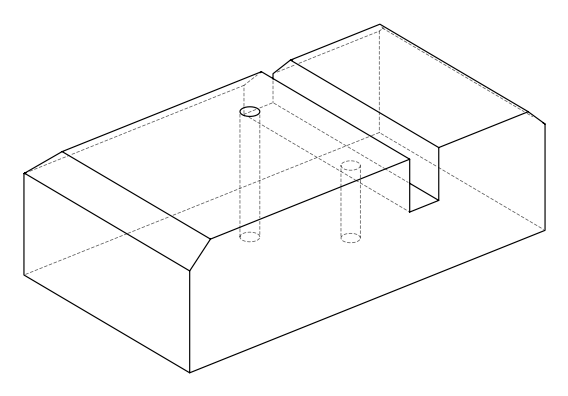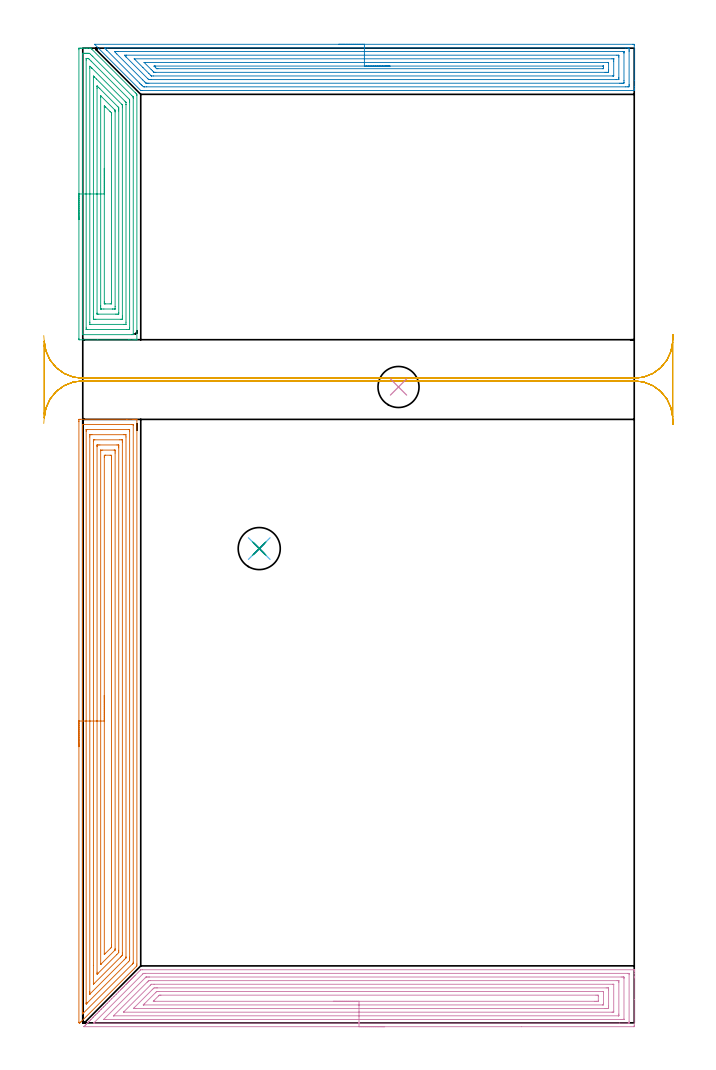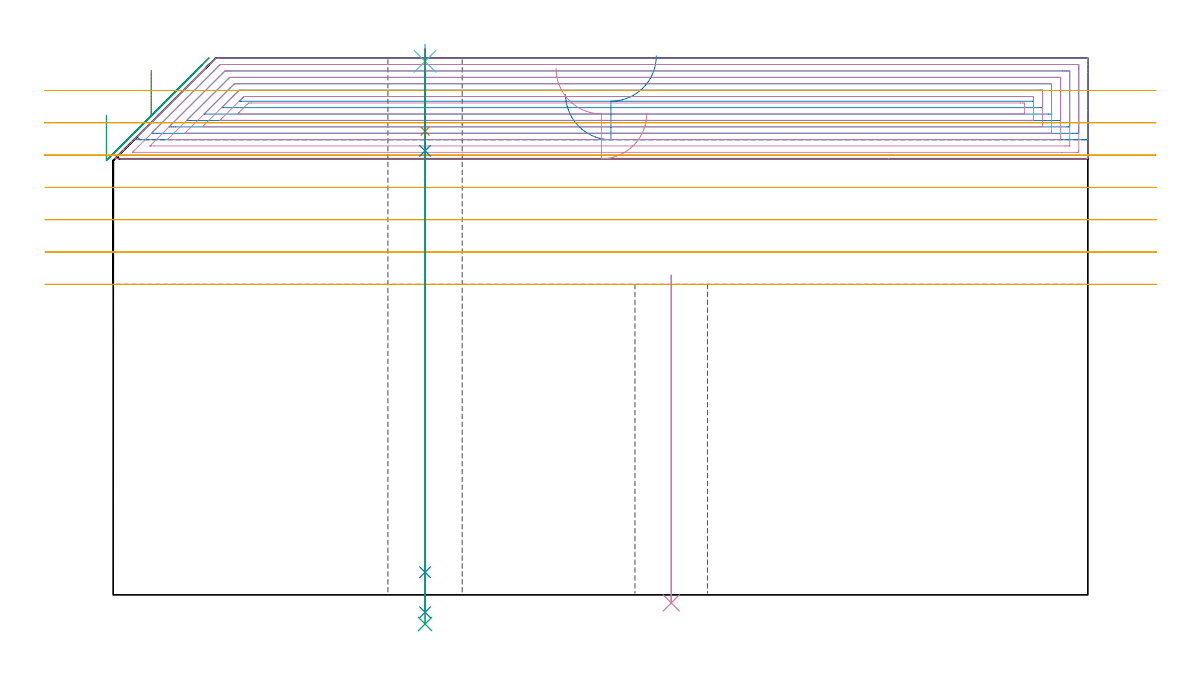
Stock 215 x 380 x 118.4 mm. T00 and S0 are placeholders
(PLAN: 10 operations, 6 tool changes, 56.5 min)
(1 AREA_MILL | FG_CHAMFER_SURFACE | UGT0205_001 | 14.82 min | 61998 mm3)
(2 AREA_MILL_1 | FG_CHAMFER_SURFACE_1 | UGT0205_001 | 11.54 min | 34618 mm3)
(3 AREA_MILL_2 | FG_CHAMFER_SURFACE_2 | UGT0205_001 | 7.27 min | 28628 mm3)
(4 AREA_MILL_3 | FG_CHAMFER_SURFACE_3 | UGT0205_001 | 13.45 min | 49402 mm3)
(5 MILL_RECTANGULAR_SLOT | SLOT_RECTANGULAR | UGT0201_018 | Follow Part, ap 7.5, ae 75% | 7.9 min | 328534 mm3)
(6 SPOT_DRILL | STEP1HOLE | NXT0321_9005460120000 | 0.03 min | 4 mm3)
(7 DRILL_BLIND_HOLE_INTO_CENTER | STEP1HOLE | UGT0301_352 | 0.07 min | 1269 mm3)
(8 GUN_DRILL_THROUGH_HOLE | STEP1HOLE | UGT0307_007 | 0.59 min | 8161 mm3)
(9 DRILL_TO_ENLARGE_THROUGH_HOLE | STEP1HOLE | UGT0301_288 | 0.51 min | 15543 mm3)
(10 INDEXABLE_INSERT_DRILL_THROUGH_HOLE_FROM_SOLID | STEP1HOLE_1 | NXT0302_003 | 0.3 min | 13707 mm3)
(TOOL UGT0205_001 | Chamfer Mill 20 x 3 x 45 deg. | D20 FL50 Z2)
(TOOL UGT0201_018 | End mill 30 mm | D30 FL50 Z4)
(TOOL NXT0321_9005460120000 | NC Spot Drill, 142deg, 12mm, Carbide, Uncoated | D12 PA142 FL30 Z2)
(TOOL UGT0301_352 | Twist Drill 10.75 mm | D10.75 PA118 FL84 Z2)
(TOOL UGT0307_007 | Gun Drill 10 mm | D10 PA130 FL24 Z1)
(TOOL UGT0301_288 | Twist Drill 16.4 mm | D16.4 PA118 FL125 Z2)
(TOOL NXT0302_003 | Index. Insert Drill 16mm [880-D1600L20-05] | D16 PA176 FL80 Z2)
(OP 1 AREA_MILL)
G17 G21 G94 G90
T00 M6
G54
G17 G0 G90 X-1.5 Y107.667 S1061 M3
G43 Z128.4 H0
Z105.8
G94 G1 Y107.705 Z104.928 F250.
Y107.819 Z104.063
Y108.008 Z103.212
Y108.27 Z102.38
Y108.604 Z101.574
Y109.007 Z100.8
Y109.476 Z100.064
Y110.007 Z99.372
Y110.596 Z98.729
Y111.239 Z98.14
Y111.931 Z97.608
Y112.667 Z97.14
Y113.441 Z96.737
Y114.247 Z96.403
Y115.079 Z96.141
Y115.931 Z95.952
Y116.796 Z95.838
Y117.667 Z95.8
Y234.385
X-1.499 Y234.68 Z95.801
X-1.494 Y235.272 Z95.804
X-1.492 Y235.293 Z95.806
X-0.903 Y235.3 Z96.395
X17.208 Z114.503
X19.611 Z116.906
X20.304 Z117.603
X20.636 Z117.935
X21.043 Y235.293 Z118.335
X21.097 Y235.29 Z118.388
X21.1 Y235.126 Z118.4
Y22.917
X21.097 Y22.205 Z118.389
X20.954 Y22.054 Z118.253
X-0.528 Y0.579 Z96.771
X-0.759 Y0.353 Z96.54
X-0.903 Y0.214 Z96.396
X-1.107 Y0.022 Z96.19
X-1.131 Y-0.001 Z96.165
X-1.175 Y-0.031 Z96.12
X-1.209 Y-0.033 Z96.088
X-1.493 Y0.039 Z95.807
X-1.495 Y0.059 Z95.804
X-1.498 Y0.132 Z95.802
X-1.5 Y0.284 Z95.8
Y117.667
X-0.086 Z97.214
Y232.968
X-0.079 Y233.286 Z97.221
X-0.06 Y233.29 Z97.24
X-0.011 Y233.293 Z97.289
X0.475 Y233.299 Z97.775
X19.205 Z116.505
X19.611 Y233.295 Z116.911
X19.668 Y233.292 Z116.968
X19.679 Y233.29 Z116.979
X19.682 Y233.218 Z116.982
X19.684 Y233.118 Z116.984
X19.685 Y232.968 Z116.985
X19.686 Y232.893 Z116.986
X19.685 Y23.66 Z116.985
X19.682 Y23.51 Z116.982
X19.676 Y23.238 Z116.976
X19.611 Y23.167 Z116.911
X19.488 Y23.04 Z116.788
X19.367 Y22.917 Z116.667
X0.292 Y3.849 Z97.592
X-0.011 Y3.549 Z97.289
X-0.056 Y3.507 Z97.244
X-0.074 Y3.492 Z97.226
X-0.079 Y3.627 Z97.221
X-0.084 Y3.927 Z97.216
X-0.085 Y4.078 Z97.215
X-0.086 Y117.667 Z97.214
X1.328 Z98.628
Y230.658
X1.329 Y231.106 Z98.629
X1.331 Y231.217 Z98.631
X1.334 Y231.271 Z98.634
X1.336 Y231.29 Z98.636
X1.385 Y231.293 Z98.685
X1.58 Y231.299 Z98.88
X18.021 Z115.321
X18.15 Y231.296 Z115.45
X18.253 Y231.29 Z115.553
X18.266 Y231.285 Z115.566
X18.268 Y231.278 Z115.568
X18.27 Y231.254 Z115.57
X18.271 Y231.106 Z115.571
Y230.66
Y25.597
X18.27 Y25.154 Z115.57
X18.265 Y24.704 Z115.565
X18.259 Y24.271 Z115.559
X17.819 Y23.819 Z115.119
X1.722 Y7.727 Z99.022
X1.567 Y7.575 Z98.867
X1.365 Y7.38 Z98.665
X1.339 Y7.356 Z98.639
X1.335 Y7.366 Z98.635
X1.332 Y7.424 Z98.632
X1.33 Y7.514 Z98.63
X1.328 Y8. Z98.628
Y117.667
X2.743 Z100.043
Y228.425
X2.748 Y229.236 Z100.048
X2.749 Y229.286 Z100.049
X2.793 Y229.29 Z100.093
X2.902 Y229.295 Z100.202
X3.12 Y229.298 Z100.42
X3.557 Y229.3 Z100.857
X16.043 Z113.343
X16.488 Y229.299 Z113.788
X16.701 Y229.296 Z114.001
X16.807 Y229.291 Z114.107
X16.85 Y229.287 Z114.15
X16.857 Y228.425 Z114.157
X16.856 Y25.676 Z114.156
X16.855 Y25.597 Z114.155
X16.85 Y25.394 Z114.15
X16.84 Y25.301 Z114.14
X16.776 Y25.234 Z114.076
X16.593 Y25.046 Z113.893
X16.254 Y24.704 Z113.554
X16.149 Y24.598 Z113.449
X2.847 Y11.301 Z100.147
X2.764 Y11.22 Z100.064
X2.754 Y11.212 Z100.054
X2.751 Y11.214 Z100.051
X2.748 Y11.218 Z100.048
X2.745 Y11.301 Z100.045
X2.743 Y11.661 Z100.043
Y12.117
Y117.667
X4.157 Z101.457
X4.158 Y226.638 Z101.458
X4.159 Y226.928 Z101.459
X4.164 Y227.222 Z101.464
X4.166 Y227.291 Z101.466
X4.201 Y227.293 Z101.501
X4.284 Y227.297 Z101.584
X4.449 Y227.299 Z101.749
X4.68 Y227.3 Z101.98
X14.491 Z111.791
X15.151 Y227.298 Z112.451
X15.386 Y227.296 Z112.686
X15.43 Y227.29 Z112.73
X15.436 Y227.278 Z112.736
X15.439 Y227.244 Z112.739
X15.442 Y226.638 Z112.742
X15.443 Y226.346 Z112.743
Y27.384
X15.442 Y27.093 Z112.742
X15.438 Y26.491 Z112.738
X15.436 Y26.35 Z112.736
X15.366 Y26.276 Z112.666
X15.151 Y26.053 Z112.451
X14.925 Y25.824 Z112.225
X14.698 Y25.597 Z111.998
X4.449 Y15.352 Z101.749
X4.209 Y15.115 Z101.509
X4.19 Y15.098 Z101.49
X4.169 Y15.082 Z101.469
X4.163 Y15.104 Z101.463
X4.16 Y15.13 Z101.46
X4.158 Y15.167 Z101.458
X4.157 Y22.411 Z101.457
Y117.667
X5.571 Z102.871
Y224.62
X5.572 Y224.851 Z102.872
X5.576 Y225.182 Z102.876
X5.578 Y225.263 Z102.878
X5.586 Y225.29 Z102.886
X5.635 Y225.293 Z102.935
X5.786 Y225.298 Z103.086
X6.232 Y225.3 Z103.532
X6.676 Z103.976
X13.367 Y225.299 Z110.667
X13.814 Y225.298 Z111.114
X13.986 Y225.29 Z111.286
X14.022 Y225.287 Z111.322
X14.024 Y225.225 Z111.324
X14.027 Y225.084 Z111.327
X14.028 Y224.851 Z111.328
X14.029 Y224.189 Z111.329
X14.028 Y28.278 Z111.328
X14.025 Y27.62 Z111.325
X14.022 Y27.384 Z111.322
X13.255 Y26.604 Z110.555
X5.991 Y19.343 Z103.291
X5.789 Y19.148 Z103.089
X5.66 Y19.023 Z102.96
X5.578 Y18.975 Z102.878
X5.575 Y19.108 Z102.875
X5.573 Y19.343 Z102.873
X5.571 Y19.769 Z102.871
Y117.667
X6.985 Z104.285
Y223.064
X6.986 Y223.202 Z104.286
X6.989 Y223.249 Z104.289
X6.992 Y223.28 Z104.292
X7.008 Y223.29 Z104.308
X7.124 Y223.293 Z104.424
X7.781 Y223.3 Z105.081
X12.24 Z109.54
X12.476 Y223.297 Z109.776
X12.554 Y223.292 Z109.854
X12.608 Y223.287 Z109.908
X12.611 Y223.203 Z109.911
X12.613 Y223.064 Z109.913
X12.614 Y222.925 Z109.914
X12.615 Y222.17 Z109.915
X12.614 Y29.032 Z109.914
X12.613 Y28.655 Z109.913
X12.61 Y28.467 Z109.91
X12.608 Y28.424 Z109.908
X12.574 Y28.384 Z109.874
X12.48 Y28.278 Z109.78
X7.121 Y22.921 Z104.421
X7.055 Y22.857 Z104.355
X7.031 Y22.836 Z104.331
X6.998 Y22.809 Z104.298
X6.992 Y22.84 Z104.292
X6.988 Y22.917 Z104.288
X6.986 Y22.989 Z104.286
X6.985 Y23.056 Z104.285
Y117.667
X8.399 Z105.699
X8.4 Y220.383 Z105.7
X8.402 Y220.89 Z105.702
X8.407 Y221.277 Z105.707
X8.886 Y221.299 Z106.186
X8.908 Y221.3 Z106.208
X10.692 Y221.299 Z107.992
X11.193 Y221.277 Z108.493
X11.198 Y220.77 Z108.498
X11.2 Y220.383 Z108.5
Y219.874
Y30.449
X11.199 Y30.065 Z108.499
X11.196 Y29.56 Z108.496
X11.193 Y29.464 Z108.493
X11.139 Y29.4 Z108.439
X10.922 Y29.171 Z108.222
X8.908 Y27.157 Z106.208
X8.574 Y26.826 Z105.874
X8.474 Y26.73 Z105.774
X8.409 Y26.67 Z105.709
X8.404 Y26.763 Z105.704
X8.401 Y26.834 Z105.701
X8.4 Y27. Z105.7
X8.399 Y117.667 Z105.699
Y118.539 Z105.738
Y119.404 Z105.851
Y120.255 Z106.04
Y121.087 Z106.303
Y121.893 Z106.636
Y122.667 Z107.039
Y123.403 Z107.508
Y124.095 Z108.039
Y124.738 Z108.628
Y125.328 Z109.272
Y125.859 Z109.964
Y126.327 Z110.699
Y126.73 Z111.473
Y127.064 Z112.279
Y127.326 Z113.111
Y127.515 Z113.963
Y127.629 Z114.828
Y127.667 Z115.699
G0 Z128.4
M5
M2
(OP 2 AREA_MILL_1)
G17 G21 G94 G90
T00 M6
G54
G17 G0 G90 X99.8 Y381.5 S1061 M3
G43 Z128.4 H0
Z110.4
G94 G1 X99.838 Z109.528 F250.
X99.952 Z108.664
X100.141 Z107.812
X100.403 Z106.98
X100.737 Z106.174
X101.14 Z105.4
X101.609 Z104.664
X102.14 Z103.972
X102.729 Z103.329
X103.372 Z102.74
X104.064 Z102.208
X104.8 Z101.74
X105.574 Z101.337
X106.38 Z101.003
X107.212 Z100.741
X108.064 Z100.552
X108.928 Z100.438
X109.8 Z100.4
X214.376
X214.714 Y381.497 Z100.402
X214.99 Y381.492 Z100.406
X215. Y381.212 Z100.685
Y367.343 Z114.552
Y364.944 Z116.951
Y364.238 Z117.661
Y363.941 Z117.958
X214.994 Y363.543 Z118.349
X214.99 Y363.503 Z118.388
X214.822 Y363.5 Z118.4
X23.101
X22.6 Y363.507 Z118.393
X22.581 Y363.519 Z118.381
X4.711 Y381.389 Z100.509
X4.611 Y381.491 Z100.405
X4.723 Y381.498 Z100.402
X4.778 Y381.5 Z100.4
X109.8
Y380.086 Z101.814
X211.664
X212.559 Y380.085 Z101.815
X212.588 Y380.083 Z101.817
X212.99 Y380.056 Z101.844
X212.998 Y379.648 Z102.252
X212.999 Y379.167 Z102.733
X213. Y378.757 Z103.143
X212.999 Y365.833 Z116.067
X212.998 Y365.426 Z116.474
X212.99 Y364.944 Z116.956
X212.616 Y364.916 Z116.984
X212.588 Y364.915 Z116.985
X211.724 Y364.914 Z116.986
X24.919
X24.024 Y364.915 Z116.985
X23.994 Y364.917 Z116.983
X23.617 Y364.944 Z116.956
X23.101 Y365.451 Z116.449
X22.717 Y365.833 Z116.067
X22.207 Y366.343 Z115.557
X9.383 Y379.167 Z102.733
X8.8 Y379.753 Z102.147
X8.506 Y380.056 Z101.844
X8.772 Y380.083 Z101.817
X8.8 Y380.084 Z101.816
X9.663 Y380.086 Z101.814
X109.8
Y378.672 Z103.228
X210.405 Y378.671 Z103.229
X210.8 Y378.669 Z103.231
X210.932 Y378.667 Z103.233
X210.976 Y378.665 Z103.235
X210.99 Y378.654 Z103.246
X210.993 Y378.608 Z103.292
X210.997 Y378.476 Z103.424
X210.999 Y378.278 Z103.622
X211. Y378.079 Z103.821
Y367.413 Z114.487
X210.998 Y366.722 Z115.178
X210.997 Y366.527 Z115.373
X210.988 Y366.335 Z115.565
X210.8 Y366.333 Z115.567
X210.301 Y366.33 Z115.57
X209.907 Y366.329 Z115.571
X209.409 Y366.328 Z115.572
X25.782 Y366.329 Z115.571
X25.283 Y366.33 Z115.57
X24.888 Y366.333 Z115.567
X24.757 Y366.335 Z115.565
X24.664 Y366.347 Z115.553
X24.588 Y366.42 Z115.48
X24.279 Y366.722 Z115.178
X23.994 Y367.005 Z114.895
X23.388 Y367.611 Z114.289
X13.269 Y377.73 Z104.17
X12.724 Y378.278 Z103.622
X12.375 Y378.632 Z103.268
X12.352 Y378.665 Z103.235
X12.375 Y378.666 Z103.234
X12.874 Y378.67 Z103.23
X13.269 Y378.671 Z103.229
X13.767 Y378.672 Z103.228
X109.8
Y377.257 Z104.643
X208.252
X208.911 Y377.252 Z104.648
X208.983 Y377.251 Z104.649
X208.99 Y377.157 Z104.743
X208.995 Y376.942 Z104.958
X209. Y376.513 Z105.387
Y368.513 Z113.387
X208.994 Y368.062 Z113.838
X208.99 Y367.843 Z114.057
X208.98 Y367.749 Z114.151
X208.876 Y367.747 Z114.153
X208.119 Y367.743 Z114.157
X207.986
X26.543
X25.782 Y367.746 Z114.154
X25.733 Y367.749 Z114.151
X25.709 Y367.751 Z114.149
X25.683 Y367.774 Z114.126
X25.575 Y367.877 Z114.023
X25.365 Y368.085 Z113.815
X16.95 Y376.5 Z105.4
X16.844 Y376.607 Z105.293
X16.226 Y377.25 Z104.65
X16.844 Y377.256 Z104.644
X16.977 Y377.257 Z104.643
X109.8
Y375.843 Z106.057
X206.331
X206.993 Y375.842 Z106.058
X206.994 Y375.841 Z106.059
X206.998 Y375.837 Z106.063
X206.999 Y375.611 Z106.289
X207. Y374.946 Z106.954
X206.999 Y369.389 Z112.511
X206.996 Y369.223 Z112.677
X206.994 Y369.182 Z112.718
X206.991 Y369.167 Z112.733
X206.952 Y369.164 Z112.736
X206.798 Y369.16 Z112.74
X206.564 Y369.157 Z112.743
X27.57
X26.905 Y369.161 Z112.739
X26.794 Y369.164 Z112.736
X26.737 Y369.172 Z112.728
X26.676 Y369.227 Z112.673
X26.511 Y369.389 Z112.511
X25.782 Y370.116 Z111.784
X23.479 Y372.419 Z109.481
X20.288 Y375.611 Z106.289
X20.16 Y375.744 Z106.156
X20.079 Y375.831 Z106.069
X20.076 Y375.838 Z106.062
X20.081 Y375.839 Z106.061
X20.108 Y375.842 Z106.058
X20.186 Y375.843 Z106.057
X109.8
Y374.429 Z107.471
X204.544
X204.84 Y374.428 Z107.472
X204.934 Y374.425 Z107.475
X204.98 Y374.422 Z107.478
X204.991 Y374.418 Z107.482
X204.993 Y374.406 Z107.494
X204.999 Y374.27 Z107.63
X205. Y371.602 Z110.298
X204.998 Y371.167 Z110.733
X204.993 Y370.72 Z111.18
X204.983 Y370.578 Z111.322
X204.843 Y370.576 Z111.324
X204.544 Y370.573 Z111.327
X204.248 Y370.571 Z111.329
X203.65
X28.464
X28.167 Y370.573 Z111.327
X27.87 Y370.576 Z111.324
X27.799 Y370.578 Z111.322
X27.708 Y370.652 Z111.248
X27.57 Y370.782 Z111.118
X27.182 Y371.167 Z110.733
X26.676 Y371.672 Z110.228
X23.994 Y374.355 Z107.545
X23.941 Y374.415 Z107.485
X23.938 Y374.422 Z107.478
X23.945 Y374.424 Z107.476
X23.994 Y374.426 Z107.474
X24.29 Y374.428 Z107.472
X109.8 Y374.429 Z107.471
Y373.015 Z108.885
X202.756
X202.827 Y373.014 Z108.886
X202.967 Y373.009 Z108.891
X202.992 Y373.006 Z108.894
X202.995 Y372.999 Z108.901
X202.998 Y372.979 Z108.921
X203. Y372.944 Z108.956
X202.999 Y372.702 Z109.198
X202.992 Y372.056 Z109.844
X202.99 Y372.001 Z109.899
X202.896 Y371.992 Z109.908
X202.825 Y371.987 Z109.913
X202.756 Y371.986 Z109.914
X29.287 Y371.985 Z109.915
X29.145 Y371.987 Z109.913
X28.863 Y371.992 Z109.908
X28.813 Y371.995 Z109.905
X28.802 Y372.001 Z109.899
X28.781 Y372.018 Z109.882
X28.742 Y372.056 Z109.844
X28.464 Y372.334 Z109.566
X27.856 Y372.944 Z108.956
X27.817 Y372.987 Z108.913
X27.805 Y373.001 Z108.899
X27.899 Y373.008 Z108.892
X28.181 Y373.013 Z108.887
X28.322 Y373.014 Z108.886
X109.8 Y373.015 Z108.885
X110.672 Z108.923
X111.537 Z109.037
X112.388 Z109.226
X113.22 Z109.488
X114.026 Z109.822
X114.8 Z110.225
X115.536 Z110.694
X116.228 Z111.225
X116.871 Z111.814
X117.46 Z112.457
X117.992 Z113.15
X118.46 Z113.885
X118.863 Z114.659
X119.197 Z115.465
X119.459 Z116.297
X119.648 Z117.149
X119.762 Z118.014
X119.8 Z118.885
G0 Z128.4
M5
M2
(OP 3 AREA_MILL_2)
G17 G21 G94 G90
T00 M6
G54
G17 G0 G90 X-1.5 Y313.15 S1061 M3
G43 Z128.4 H0
Z105.8
G94 G1 Y313.188 Z104.928 F250.
Y313.302 Z104.064
Y313.491 Z103.212
Y313.753 Z102.38
Y314.087 Z101.574
Y314.49 Z100.8
Y314.958 Z100.064
Y315.49 Z99.372
Y316.079 Z98.729
Y316.722 Z98.14
Y317.414 Z97.608
Y318.15 Z97.14
Y318.924 Z96.737
Y319.73 Z96.403
Y320.562 Z96.141
Y321.414 Z95.952
Y322.278 Z95.838
Y323.15 Z95.8
X-1.499 Y379.391 Z95.801
X-1.493 Y379.982 Z95.803
X-1.491 Y379.993 Z95.805
X-0.903 Y380. Z96.392
X-0.619 Z96.676
X-0.011 Z97.283
X0.556 Z97.853
X0.881 Z98.177
X1.448 Z98.744
X1.773 Z99.068
X2.623 Z99.922
X2.665 Z99.964
X3.09 Z100.389
X3.102 Y379.998 Z100.401
X3.111 Y379.989 Z100.411
X3.557 Y379.545 Z100.854
X20.503 Y362.599 Z117.8
X20.964 Y362.135 Z118.264
X21.098 Y361.995 Z118.387
X21.1 Y361.537 Z118.4
Y266.463
X21.097 Y266.309 Z118.388
X21.074 Y266.305 Z118.365
X21.045 Y266.302 Z118.337
X20.664 Y266.3 Z117.964
X20.261 Z117.56
X19.611 Z116.906
X18.394 Z115.691
X17.827 Z115.121
X5.814 Z103.111
X-1.187 Y266.301 Z96.111
X-1.492 Y266.31 Z95.806
X-1.499 Y266.614 Z95.799
Y266.638
X-1.5 Y323.15 Z95.8
X-0.086 Z97.214
Y377.68
X-0.085 Y377.756 Z97.215
X-0.081 Y377.906 Z97.219
X-0.078 Y377.991 Z97.222
X-0.059 Y377.993 Z97.241
X-0.011 Y377.996 Z97.289
X0.487 Y378. Z97.787
X0.881 Z98.181
X1.379 Z98.679
X1.773 Y377.998 Z99.073
X2.278 Y377.992 Z99.578
X2.665 Y377.976 Z99.965
X3.042 Y377.605 Z100.342
X3.557 Y377.093 Z100.857
X3.938 Y376.713 Z101.238
X19.114 Y361.537 Z116.414
X19.611 Y361.036 Z116.911
X19.657 Y360.985 Z116.957
X19.678 Y360.961 Z116.978
X19.681 Y360.869 Z116.981
X19.685 Y360.719 Z116.985
Y360.644
X19.686 Y360.569 Z116.986
X19.685 Y268.62 Z116.985
X19.684 Y268.544 Z116.984
X19.681 Y268.395 Z116.981
X19.678 Y268.309 Z116.978
X19.659 Y268.307 Z116.959
X19.611 Y268.304 Z116.911
X19.113 Y268.3 Z116.413
X0.383 Z97.683
X-0.011 Y268.304 Z97.289
X-0.066 Y268.307 Z97.234
X-0.077 Y268.309 Z97.223
X-0.08 Y268.369 Z97.22
X-0.084 Y268.469 Z97.216
X-0.086 Y268.77 Z97.214
Y323.15
X1.329 Z98.629
Y375.372
X1.331 Y375.82 Z98.631
X1.333 Y375.931 Z98.633
X1.335 Y375.978 Z98.635
X1.414 Y375.99 Z98.714
X1.596 Y375.998 Z98.896
X1.773 Y375.999 Z99.073
X1.953 Y375.998 Z99.253
X2.073 Y375.995 Z99.373
X2.167 Y375.99 Z99.467
X2.226 Y375.963 Z99.526
X2.377 Y375.82 Z99.677
X2.665 Y375.535 Z99.965
X3.274 Y374.927 Z100.574
X18.138 Y360.062 Z115.438
X18.214 Y359.982 Z115.514
X18.251 Y359.94 Z115.551
X18.265 Y359.921 Z115.565
X18.266 Y359.899 Z115.566
X18.269 Y359.751 Z115.569
X18.271 Y359.307 Z115.571
Y358.859
Y270.928
X18.269 Y270.48 Z115.569
X18.267 Y270.369 Z115.567
X18.265 Y270.322 Z115.565
X18.186 Y270.31 Z115.486
X18.004 Y270.302 Z115.304
X17.827 Y270.301 Z115.127
X17.115 Y270.3 Z114.415
X1.593 Y270.301 Z98.893
X1.474 Y270.304 Z98.774
X1.378 Y270.31 Z98.678
X1.335 Y270.315 Z98.635
X1.334 Y270.333 Z98.634
X1.331 Y270.48 Z98.631
X1.329 Y270.925 Z98.629
Y323.15
X2.743 Z100.043
Y372.249
X2.75 Y372.971 Z100.05
X3.501 Y372.249 Z100.801
X3.557 Y372.194 Z100.857
X16.468 Y359.283 Z113.768
X16.68 Y359.07 Z113.98
X16.784 Y358.961 Z114.084
X16.835 Y358.904 Z114.135
X16.85 Y358.88 Z114.15
X16.852 Y358.859 Z114.152
X16.857 Y358.044 Z114.157
Y357.966
Y273.158
X16.851 Y272.349 Z114.151
X16.842 Y272.31 Z114.142
X16.793 Y272.307 Z114.093
X16.686 Y272.303 Z113.986
X16.472 Y272.301 Z113.772
X16.043 Y272.3 Z113.343
X3.113 Y272.301 Z100.413
X2.908 Y272.303 Z100.208
X2.806 Y272.307 Z100.106
X2.759 Y272.31 Z100.059
X2.75 Y272.338 Z100.05
X2.743 Y273.08 Z100.043
Y273.158
Y323.15
X4.157 Z101.457
Y368.678
X4.159 Y368.969 Z101.459
X4.161 Y369.067 Z101.461
X4.164 Y369.126 Z101.464
X4.272 Y369.023 Z101.572
X4.449 Y368.851 Z101.749
X4.623 Y368.678 Z101.923
X5.341 Y367.961 Z102.641
X15.151 Y358.15 Z112.451
X15.334 Y357.966 Z112.634
X15.395 Y357.899 Z112.695
X15.436 Y357.851 Z112.736
X15.438 Y357.819 Z112.738
X15.441 Y357.676 Z112.741
X15.443 Y357.073 Z112.743
Y356.781
Y275.544
X15.442 Y274.944 Z112.742
X15.44 Y274.654 Z112.74
X15.436 Y274.361 Z112.736
X15.427 Y274.309 Z112.727
X15.392 Y274.307 Z112.692
X15.312 Y274.303 Z112.612
X15.151 Y274.301 Z112.451
X14.902 Y274.3 Z112.202
X5.091 Z102.391
X4.449 Y274.304 Z101.749
X4.192 Y274.308 Z101.492
X4.163 Y274.32 Z101.463
X4.161 Y274.338 Z101.461
X4.158 Y274.944 Z101.458
X4.157 Y275.235 Z101.457
Y323.15
X5.571 Z102.871
Y364.215
X5.573 Y364.875 Z102.873
X5.575 Y365.107 Z102.875
X5.578 Y365.228 Z102.878
X5.584 Y365.257 Z102.884
X5.607 Y365.236 Z102.907
X5.743 Y365.107 Z103.043
X6.232 Y364.62 Z103.532
X6.638 Y364.215 Z103.938
X13.778 Y357.073 Z111.078
X13.915 Y356.931 Z111.215
X14.02 Y356.82 Z111.32
X14.022 Y356.742 Z111.322
X14.027 Y356.413 Z111.327
X14.028 Y356.18 Z111.328
X14.029 Y355.518 Z111.329
X14.028 Y276.96 Z111.328
X14.027 Y276.729 Z111.327
X14.024 Y276.398 Z111.324
X14.022 Y276.324 Z111.322
X13.938 Y276.31 Z111.238
X13.793 Y276.304 Z111.093
X13.368 Y276.301 Z110.668
X12.904 Y276.3 Z110.204
X6.232 Z103.532
X5.767 Y276.302 Z103.067
X5.613 Y276.308 Z102.913
X5.581 Y276.31 Z102.881
X5.578 Y276.365 Z102.878
X5.574 Y276.496 Z102.874
X5.572 Y276.729 Z102.872
X5.571 Y323.15 Z102.871
X6.985 Z104.285
X6.986 Y360.922 Z104.286
X6.987 Y361.201 Z104.287
X6.99 Y361.386 Z104.29
X6.991 Y361.406 Z104.291
X6.992 Z104.292
X7.006 Y361.395 Z104.306
X7.034 Y361.369 Z104.334
X12.476 Y355.926 Z109.776
X12.554 Y355.844 Z109.854
X12.591 Y355.801 Z109.891
X12.608 Y355.78 Z109.908
X12.609 Y355.705 Z109.909
X12.613 Y355.427 Z109.913
X12.614 Y355.288 Z109.914
X12.615 Y355.149 Z109.915
Y279.268
X12.613 Y278.514 Z109.913
X12.611 Y278.378 Z109.911
X12.608 Y278.331 Z109.908
X12.604 Y278.31 Z109.904
X12.582 Y278.308 Z109.882
X12.476 Y278.305 Z109.776
X11.798 Y278.3 Z109.098
X11.584 Z108.884
X8.23 Z105.53
X7.338 Z104.638
X7.124 Y278.303 Z104.424
X7.053 Y278.306 Z104.353
X7.002 Y278.31 Z104.302
X6.992 Y278.376 Z104.292
X6.989 Y278.514 Z104.289
X6.987 Y278.652 Z104.287
X6.985 Y279.407 Z104.285
Y279.546
Y323.15
X8.4 Z105.7
Y357.073
X8.402 Y357.417 Z105.702
X8.403 Y357.474 Z105.703
X8.406 Y357.521 Z105.706
X8.477 Y357.464 Z105.777
X8.88 Y357.073 Z106.18
X8.908 Y357.045 Z106.208
X10.666 Y355.288 Z107.966
X10.692 Y355.262 Z107.992
X11.122 Y354.823 Z108.422
X11.174 Y354.767 Z108.474
X11.194 Y354.739 Z108.494
X11.195 Y354.7 Z108.495
X11.198 Y354.565 Z108.498
X11.2 Y354.395 Z108.5
Y353.886
Y281.193
X11.199 Y280.685 Z108.499
X11.197 Y280.514 Z108.497
X11.193 Y280.379 Z108.493
X11.187 Y280.31 Z108.487
X11.137 Y280.308 Z108.437
X10.692 Y280.3 Z107.992
X8.908 Z106.208
X8.463 Y280.308 Z105.763
X8.412 Y280.31 Z105.712
X8.406 Y280.343 Z105.706
X8.402 Y280.399 Z105.702
X8.401 Y280.453 Z105.701
X8.4 Y280.809 Z105.7
Y281.193
Y323.15
Y324.022 Z105.738
Y324.886 Z105.851
Y325.738 Z106.04
Y326.57 Z106.303
Y327.376 Z106.636
Y328.15 Z107.039
Y328.886 Z107.508
Y329.578 Z108.039
Y330.221 Z108.628
Y330.81 Z109.272
Y331.342 Z109.964
Y331.81 Z110.7
Y332.213 Z111.473
Y332.547 Z112.279
Y332.809 Z113.111
Y332.998 Z113.963
Y333.112 Z114.828
Y333.15 Z115.7
G0 Z128.4
M5
M2
(OP 4 AREA_MILL_3)
G17 G21 G94 G90
T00 M6
G54
G17 G0 G90 X117.7 Y-1.5 S1061 M3
G43 Z128.4 H0
Z106.2
G94 G1 X117.662 Z105.328 F250.
X117.548 Z104.464
X117.359 Z103.612
X117.097 Z102.78
X116.763 Z101.974
X116.36 Z101.2
X115.892 Z100.464
X115.36 Z99.772
X114.771 Z99.129
X114.128 Z98.54
X113.436 Z98.008
X112.7 Z97.54
X111.926 Z97.137
X111.12 Z96.803
X110.288 Z96.541
X109.437 Z96.352
X108.572 Z96.238
X107.7 Z96.2
X0.54 Y-1.499 Z96.201
X0.417 Y-1.494 Z96.204
X0.453 Y-1.452 Z96.246
X0.564 Y-1.336 Z96.363
X1.01 Y-0.888 Z96.808
X1.387 Y-0.513 Z97.187
X1.523 Y-0.377 Z97.323
X2.066 Y0.169 Z97.863
X2.35 Y0.45 Z98.15
X2.363 Y0.463 Z98.163
X2.951 Y1.053 Z98.748
X3.242 Y1.342 Z99.042
X3.835 Y1.937 Z99.633
X4.125 Y2.225 Z99.925
X4.135 Y2.235 Z99.935
X4.719 Y2.821 Z100.517
X5.066 Y3.166 Z100.866
X5.604 Y3.705 Z101.402
X6.195 Y4.295 Z101.994
X6.367 Y4.469 Z102.166
X6.488 Y4.59 Z102.286
X7.079 Y5.179 Z102.879
X7.26 Y5.361 Z103.059
X7.372 Y5.474 Z103.171
X7.963 Y6.063 Z103.763
X8.153 Y6.254 Z103.952
X8.257 Y6.358 Z104.055
X8.847 Y6.947 Z104.647
X9.492 Y7.592 Z105.291
X10.385 Y8.485 Z106.184
X11.278 Y9.378 Z107.077
X12.17 Y10.271 Z107.97
X13.063 Y11.164 Z108.863
X13.956 Y12.056 Z109.756
X14.741 Y12.842 Z110.54
X14.849 Y12.951 Z110.647
X15.182 Y13.283 Z110.982
X15.401 Y13.502 Z111.201
X15.625 Y13.726 Z111.424
X15.742 Y13.843 Z111.54
X16.102 Y14.202 Z111.902
X16.269 Y14.369 Z112.069
X16.802 Y14.905 Z112.6
X16.97 Y15.072 Z112.769
X17.081 Y15.182 Z112.88
X17.245 Y15.347 Z113.042
X17.408 Y15.509 Z113.207
X17.527 Y15.628 Z113.326
X17.687 Y15.789 Z113.484
X17.846 Y15.947 Z113.645
X17.974 Y16.075 Z113.773
X18.129 Y16.231 Z113.926
X18.284 Y16.385 Z114.083
X18.42 Y16.521 Z114.219
X18.571 Y16.673 Z114.369
X18.722 Y16.823 Z114.521
X18.866 Y16.968 Z114.665
X19.013 Y17.116 Z114.811
X19.16 Y17.261 Z114.958
X19.313 Y17.414 Z115.112
X19.456 Y17.558 Z115.253
X19.597 Y17.699 Z115.396
X19.759 Y17.86 Z115.558
X19.898 Y18. Z115.696
X20.035 Y18.136 Z115.834
X20.206 Y18.307 Z116.005
X20.34 Y18.442 Z116.138
X20.473 Y18.574 Z116.272
X22.558 Y20.659 Z118.355
X22.604 Y20.696 Z118.39
X23.33 Y20.7 Z118.4
X214.836
X214.991 Y20.697 Z118.388
X214.993 Y20.683 Z118.374
X215. Y20.34 Z118.04
Y19.975 Z117.675
Y19.326 Z117.021
Y18.117 Z115.814
Y17.558 Z115.252
Y9.147 Z106.844
Y-1.01 Z96.687
X214.998 Y-1.292 Z96.405
X214.99 Y-1.492 Z96.206
X214.789 Y-1.499 Z96.199
X171.047 Y-1.5 Z96.2
X107.7
Y-0.086 Z97.614
X4.582 Y-0.085 Z97.615
X4.54
X4.284 Y-0.077 Z97.623
X4.315 Y-0.041 Z97.659
X4.403 Y0.051 Z97.751
X4.495 Y0.145 Z97.845
X4.582 Y0.232 Z97.932
X23.33 Y18.981 Z116.681
X23.506 Y19.153 Z116.853
X23.612 Y19.253 Z116.953
X23.642 Y19.279 Z116.979
X23.691 Y19.281 Z116.981
X23.797 Y19.284 Z116.984
X24.223 Y19.286 Z116.986
X212.604 Y19.285 Z116.985
X212.646 Y19.284 Z116.984
X212.99 Y19.271 Z116.971
X212.994 Y19.167 Z116.867
X212.999 Y18.935 Z116.635
Y0.367 Z98.067
X212.992 Y-0.026 Z97.674
X212.99 Y-0.074 Z97.626
X212.974 Y-0.079 Z97.621
X212.923 Y-0.082 Z97.618
X212.817 Y-0.085 Z97.615
X212.604 Y-0.086 Z97.614
X209.326
X107.7
Y1.328 Z99.028
X9.046 Y1.329 Z99.029
X8.469
X8.173 Y1.332 Z99.032
X8.153 Y1.335 Z99.035
X8.148 Y1.338 Z99.038
Y1.343 Z99.043
X8.153 Y1.353 Z99.053
X24.358 Y17.558 Z115.258
X24.614 Y17.806 Z115.506
X24.654 Y17.843 Z115.543
X24.697 Y17.865 Z115.565
X24.803 Y17.867 Z115.567
X25.116 Y17.87 Z115.57
X25.692 Y17.871 Z115.571
X26.009
X209.926
X210.503 Y17.87 Z115.57
X210.818 Y17.867 Z115.567
X210.923 Y17.864 Z115.564
X210.99 Y17.852 Z115.552
X210.994 Y17.737 Z115.437
X210.998 Y17.558 Z115.258
X211. Y17.378 Z115.078
Y1.463 Z99.163
X210.997 Y1.403 Z99.103
X210.992 Y1.355 Z99.055
X210.987 Y1.335 Z99.035
X210.976 Y1.334 Z99.034
X210.818 Y1.331 Z99.031
X210.242 Y1.329 Z99.029
X209.926 Y1.328 Z99.028
X107.7
Y2.743 Z100.443
X12.399
X12.114 Y2.744 Z100.444
X12.017 Y2.746 Z100.446
X12.006 Y2.748 Z100.448
X12.005 Y2.75 Z100.45
X12.021 Y2.77 Z100.47
X12.052 Y2.802 Z100.502
X12.129 Y2.88 Z100.58
X25.116 Y15.867 Z113.567
X25.524 Y16.27 Z113.97
X25.691 Y16.43 Z114.13
X25.718 Y16.45 Z114.15
X25.756 Y16.453 Z114.153
X25.84 Y16.456 Z114.156
X26.009 Y16.457 Z114.157
X26.227
X208.358
X208.89 Y16.456 Z114.156
X208.944 Y16.454 Z114.154
X208.98 Y16.451 Z114.151
X208.99 Y16.445 Z114.145
X208.993 Y16.423 Z114.123
X208.998 Y16.223 Z113.923
X209. Y15.822 Z113.522
Y3.411 Z101.111
X208.997 Y2.985 Z100.685
X208.992 Y2.773 Z100.473
X208.99 Y2.751 Z100.451
X208.969 Y2.748 Z100.448
X208.911 Y2.745 Z100.445
X208.814 Y2.743 Z100.443
X107.7
Y4.157 Z101.857
X16.049
X15.956 Y4.159 Z101.859
X15.883 Y4.162 Z101.862
X15.875 Y4.164 Z101.864
X15.877 Y4.169 Z101.869
X15.9 Y4.197 Z101.897
X15.994 Y4.295 Z101.995
X26.308 Y14.609 Z112.309
X26.606 Y14.905 Z112.605
X26.707 Y15.001 Z112.701
X26.737 Y15.027 Z112.727
X26.768 Y15.037 Z112.737
X27.794 Y15.043 Z112.743
X206.494 Y15.042 Z112.742
X206.772 Y15.039 Z112.739
X206.957 Y15.036 Z112.736
X206.992 Y15.032 Z112.732
X206.994 Y15.023 Z112.723
X206.997 Y14.996 Z112.696
X206.999 Y14.905 Z112.605
X207. Y4.54 Z102.24
X206.998 Y4.295 Z101.995
X206.994 Y4.215 Z101.915
X206.99 Y4.177 Z101.877
X206.984 Y4.164 Z101.864
X206.912 Y4.162 Z101.862
X206.633 Y4.158 Z101.858
X206.494 Y4.157 Z101.857
X206.354
X107.7
Y5.571 Z103.271
X20.652
X20.255 Y5.573 Z103.273
X19.804 Y5.577 Z103.277
X19.759 Y5.578 Z103.278
X19.757 Y5.598 Z103.298
X19.759 Y5.608 Z103.308
X19.987 Y5.838 Z103.538
X20.211 Y6.063 Z103.763
X27.094 Y12.946 Z110.646
X27.288 Y13.137 Z110.837
X27.544 Y13.385 Z111.085
X27.794 Y13.622 Z111.322
X28.194 Y13.626 Z111.326
X28.687 Y13.628 Z111.328
X29.083 Y13.629 Z111.329
X204.072
X204.569 Y13.627 Z111.327
X204.971 Y13.623 Z111.323
X204.99 Y13.62 Z111.32
X204.996 Y13.598 Z111.298
X204.999 Y13.137 Z110.837
X205. Y12.71 Z110.41
Y6.521 Z104.221
X204.998 Y6.063 Z103.763
X204.995 Y5.641 Z103.341
X204.99 Y5.582 Z103.282
X204.941 Y5.578 Z103.278
X204.817 Y5.575 Z103.275
X204.569 Y5.572 Z103.272
X204.173 Y5.571 Z103.271
X203.676
X107.7
Y6.985 Z104.685
X23.829 Y6.986 Z104.686
X23.65 Y6.987 Z104.687
X23.607 Y6.989 Z104.689
X23.598 Y6.992 Z104.692
Y6.994 Z104.694
X23.625 Y7.024 Z104.724
X23.883 Y7.285 Z104.985
X24.146 Y7.549 Z105.249
X28.325 Y11.727 Z109.427
X28.687 Y12.086 Z109.786
X28.775 Y12.166 Z109.866
X28.837 Y12.208 Z109.908
X28.939 Y12.21 Z109.91
X29.153 Y12.212 Z109.912
X29.58 Y12.215 Z109.915
X29.618
X202.783 Y12.214 Z109.914
X202.823 Y12.213 Z109.913
X202.97 Y12.208 Z109.908
X202.99 Y12.16 Z109.86
X202.994 Y12.141 Z109.841
X202.999 Y12.039 Z109.739
Y7.618 Z105.318
X202.996 Y7.402 Z105.102
X202.987 Y6.992 Z104.692
X202.783 Y6.986 Z104.686
X202.744
X107.7 Y6.985 Z104.685
Y8.4 Z106.1
X28.113
X27.794 Y8.402 Z106.102
X27.493 Y8.406 Z106.106
X27.764 Y8.716 Z106.416
X27.778 Y8.732 Z106.432
X29.58 Y10.532 Z108.232
X29.872 Y10.793 Z108.493
X30.156 Y10.798 Z108.498
X30.473 Y10.8 Z108.5
X200.105
X200.681 Y10.798 Z108.498
X200.998 Y10.793 Z108.493
X201. Y10.484 Z108.184
Y8.716 Z106.416
X200.998 Y8.407 Z106.107
X200.423 Y8.401 Z106.101
X200.105 Y8.4 Z106.1
X199.531
X107.7
X106.828 Z106.138
X105.964 Z106.251
X105.112 Z106.44
X104.28 Z106.703
X103.474 Z107.036
X102.7 Z107.439
X101.964 Z107.908
X101.272 Z108.439
X100.629 Z109.028
X100.04 Z109.672
X99.509 Z110.364
X99.04 Z111.1
X98.637 Z111.873
X98.303 Z112.679
X98.041 Z113.511
X97.852 Z114.363
X97.738 Z115.228
X97.7 Z116.1
G0 Z128.4
M5
M2
(OP 5 MILL_RECTANGULAR_SLOT)
G17 G21 G94 G90
T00 M6
G54
G17 G0 G90 X-15.135 Y237.52 S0 M3
G43 Z128.4 H0
Z111.271
G94 G1 X-14.126 Y240.345 F250.
G2 X0. Y250.3 R15. F500.
G1 X215.
G2 X229.97 Y236.248 R15.
G1 X230.
Y265.352
X229.97
G2 X215. Y251.3 R15.
G1 X0.
G2 X-14.126 Y261.255 R15.
G1 X-15.135 Y264.081 F250.
G0 X-15.155 Y237.382 Z104.143
G1 X-14.171 Y240.216
G2 X0. Y250.3 R15. F500.
G1 X215.
G2 X229.97 Y236.248 R15.
G1 X230.
Y265.352
X229.97
G2 X215. Y251.3 R15.
G1 X0.
G2 X-14.172 Y261.385 R15.
G1 X-15.155 Y264.219 F250.
G0 X-15.21 Y233.673 Z97.014
G1 X-14.938 Y236.66
G2 X0. Y250.3 R15. F500.
G1 X215.
G2 X229.97 Y236.248 R15.
G1 X230.
Y265.352
X229.97
G2 X215. Y251.3 R15.
G1 X0.
G2 X-14.94 Y264.959 R15.
G1 X-15.208 Y267.947 F250.
G0 Z128.4
X230.16 Y268.346
Z89.886
G1 X229.97 Y265.352
G2 X215. Y251.3 R15. F500.
G1 X0.
G2 X-14.99 Y265.752 R15.
G1 X-15.
Y235.848
X-14.99
G2 X0. Y250.3 R15.
G1 X215.
G2 X229.97 Y236.248 R15.
G1 X230.16 Y233.254 F250.
G0 Y268.346 Z82.757
G1 X229.97 Y265.352
G2 X215. Y251.3 R15. F500.
G1 X0.
G2 X-14.99 Y265.752 R15.
G1 X-15.
Y235.848
X-14.99
G2 X0. Y250.3 R15.
G1 X215.
G2 X229.97 Y236.248 R15.
G1 X230.16 Y233.254 F250.
G0 Y268.346 Z75.629
G1 X229.97 Y265.352
G2 X215. Y251.3 R15. F500.
G1 X0.
G2 X-14.99 Y265.752 R15.
G1 X-15.
Y235.848
X-14.99
G2 X0. Y250.3 R15.
G1 X215.
G2 X229.97 Y236.248 R15.
G1 X230.16 Y233.254 F250.
G0 Y268.346 Z68.5
G1 X229.97 Y265.352
G2 X215. Y251.3 R15. F500.
G1 X0.
G2 X-14.99 Y265.752 R15.
G1 X-15.
Y235.848
X-14.99
G2 X0. Y250.3 R15.
G1 X215.
G2 X229.97 Y236.248 R15.
G1 X230.16 Y233.254 F250.
G0 Z128.4
M5
M2
(OP 6 SPOT_DRILL)
G17 G21 G94 G90
T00 M6
G54
G17 G0 G90 X68.8 Y184.9 S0 M3
G43 Z128.4 H0
G94 G81 G98 Z117.694 F250. R121.4
G80
M5
M2
(OP 7 DRILL_BLIND_HOLE_INTO_CENTER)
G17 G21 G94 G90
T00 M6
G54
G17 G0 G90 X68.8 Y184.9 S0 M3
G43 Z128.4 H0
G94 G81 G98 Z102.275 F250. R120.4
G80
M5
M2
(OP 8 GUN_DRILL_THROUGH_HOLE)
G17 G21 G94 G90
T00 M6
G54
G17 G0 G90 X68.8 Y184.9 M8
G43 Z128.4 H0
Z115.734
S716 M3
G94 G1 Z97.948 F125. M26
G4 X.084
Z5. F250.
G4 X.084
Z-3.832 F125.
G4 X.084
M5
M9
G0 Z115.734
Z128.4
M2
(OP 9 DRILL_TO_ENLARGE_THROUGH_HOLE)
G17 G21 G94 G90
T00 M6
G54
G17 G0 G90 X68.8 Y184.9 S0 M3
G43 Z128.4 H0
G94 G73 G98 Z-6.427 F250. Q15.603 R120.4
G80
M5
M2
(OP 10 INDEXABLE_INSERT_DRILL_THROUGH_HOLE_FROM_SOLID)
G17 G21 G94 G90
T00 M6
G54
G17 G0 G90 X123.1 Y247.9 S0 M3
G43 Z128.4 H1
G94 G81 G98 Z-1.779 F250. R70.5
G80
M5
M2
